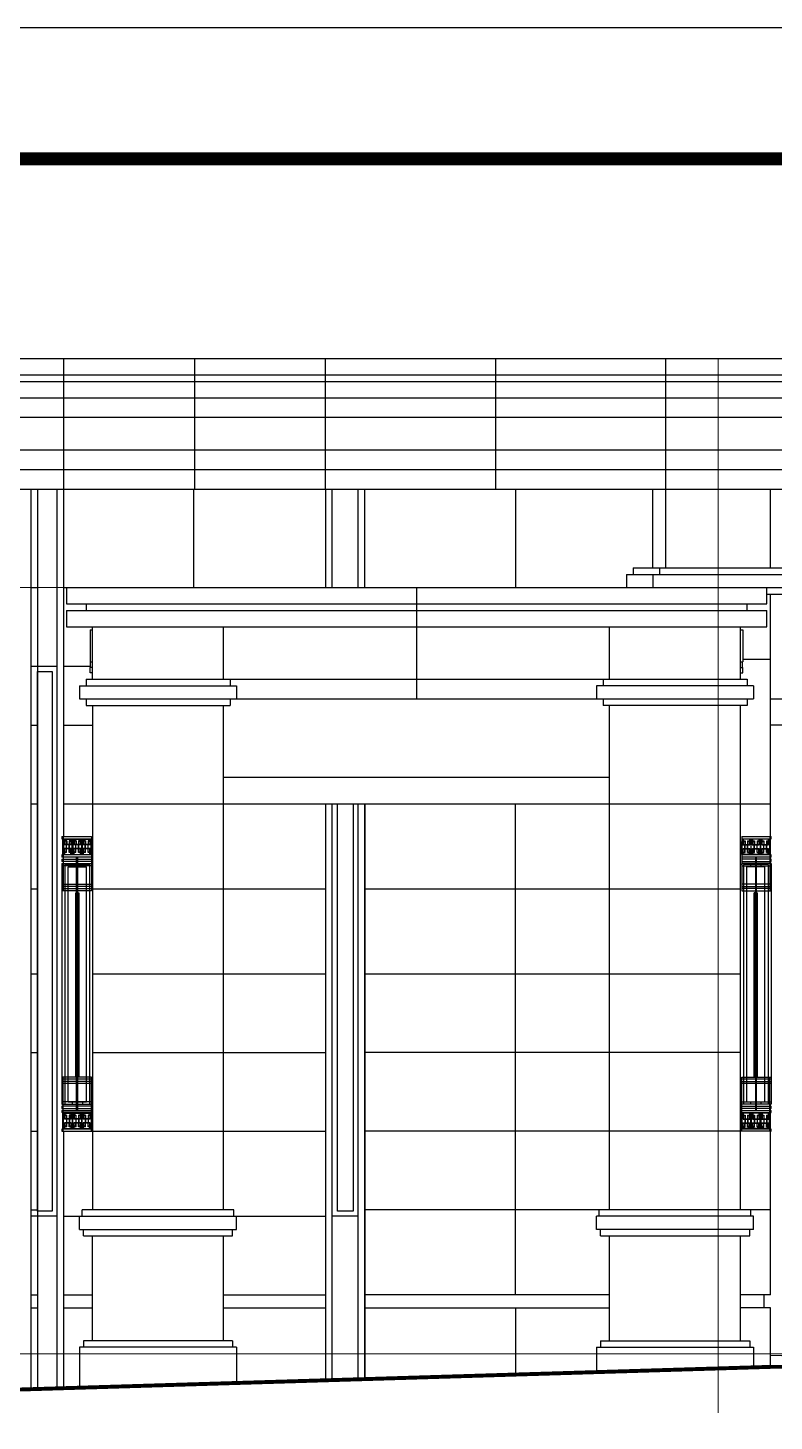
# Model space of a CAD drawing. Extents: x 1188826 to 1909461, y 608442 to 1651179.
# Drawn here: x 1695167 to 1700869, y 1041464 to 1052102 of the extents above; entities that cross this region are included whole.
import ezdxf

# ---------------------------------------------------------------- set-up
doc = ezdxf.new("R2010")
doc.units = 0
doc.header["$LTSCALE"] = 1000
doc.header["$MEASUREMENT"] = 0
doc.linetypes.add('ACAD_ISO10W100', pattern=[18.5, 12, -3, 0.5, -3])
doc.linetypes.add('DOTE', pattern=[2.42, 2, -0.2, 0.02, -0.2])
for name, color, linetype in [('1', 7, 'Continuous'), ('分缝', 37, 'Continuous'), ('图框', 140, 'Continuous'), ('立面线', 40, 'Continuous')]:
    doc.layers.add(name, color=color, linetype=linetype)
doc.layers.add('DOTE', color=19, linetype='DOTE', lineweight=9)

msp = doc.modelspace()

# ---------------------------------------------------------------- linework, layer by layer
at = {"layer": '1', "const_width": 30}
msp.add_lwpolyline([(1705542, 1041878), (1700842, 1041878), (1689241, 1041528), (1687342, 1041528)], dxfattribs=at)
at = {"layer": 'DOTE', "linetype": 'ACAD_ISO10W100', "ltscale": 100}
for p, q in [((1687342, 1049578), (1705542, 1049578)), ((1700442, 1049578), (1700442, 1041528)), ((1687342, 1047828), (1705542, 1047828)), ((1687342, 1041978), (1705542, 1041978)), ((1700712, 1041874), (1705542, 1041878))]:
    msp.add_line(p, q, dxfattribs=at)
at = {"layer": '分缝'}
for p, q in [((1695442, 1048578), (1695442, 1049578)), ((1696442, 1048578), (1696442, 1049578)), ((1697442, 1048578), (1697442, 1049578)), ((1698742, 1048578), (1698742, 1049578)), ((1700042, 1047978), (1700042, 1049578)), ((1698892, 1042428), (1698892, 1046178)), ((1695662, 1045528), (1697442, 1045528)), ((1697742, 1045528), (1700612, 1045528)), ((1695662, 1044878), (1697442, 1044878)), ((1697742, 1044878), (1700612, 1044878)), ((1695662, 1044278), (1697442, 1044278)), ((1700612, 1044278), (1697742, 1044278)), ((1695442, 1043678), (1697442, 1043678)), ((1700612, 1043678), (1697742, 1043678)), ((1695442, 1043028), (1697442, 1043028)), ((1700842, 1043078), (1697742, 1043078))]:
    msp.add_line(p, q, dxfattribs=at)
at = {"layer": '图框'}
msp.add_lwpolyline([(1643957, 1010102), (1718257, 1010102), (1718257, 1052102), (1643957, 1052102)], close=True, dxfattribs=at)
at = {"layer": '图框', "const_width": 100}
msp.add_lwpolyline([(1646457, 1011102), (1717257, 1011102), (1717257, 1051102), (1646457, 1051102)], close=True, dxfattribs=at)
at = {"layer": '立面线'}
for p, q in [((1687842, 1049578), (1705042, 1049578)), ((1687842, 1049453), (1705042, 1049453)), ((1687842, 1049403), (1705042, 1049403)), ((1687842, 1049278), (1705042, 1049278)), ((1704642, 1049128), (1688242, 1049128)), ((1703642, 1048878), (1689242, 1048878)), ((1703642, 1048728), (1689242, 1048728)), ((1703642, 1048578), (1689242, 1048578)), ((1695192, 1041707), (1695192, 1048578)), ((1695242, 1048578), (1695242, 1041709)), ((1695392, 1041713), (1695392, 1048578)), ((1695442, 1045928), (1695442, 1048578)), ((1696433, 1048578), (1696433, 1047828)), ((1697442, 1048578), (1697442, 1047828)), ((1697492, 1047828), (1697492, 1048578)), ((1697692, 1047828), (1697692, 1048578)), ((1697742, 1047828), (1697742, 1048578)), ((1697742, 1047828), (1697742, 1048578)), ((1698892, 1048578), (1698892, 1047828)), ((1699942, 1047978), (1699942, 1048578)), ((1700042, 1047978), (1700042, 1048578)), ((1700842, 1047978), (1700842, 1048578)), ((1699742, 1047928), (1699742, 1047828)), ((1699742, 1047928), (1700942, 1047928)), ((1699792, 1047978), (1699792, 1047928)), ((1699792, 1047978), (1703592, 1047978)), ((1699942, 1047928), (1699942, 1047828)), ((1699992, 1047978), (1699992, 1047928)), ((1695192, 1047828), (1695242, 1047828)), ((1695442, 1047828), (1700942, 1047828)), ((1695462, 1047828), (1695462, 1047703)), ((1698137, 1047828), (1698137, 1046978)), ((1700812, 1047703), (1700812, 1047828)), ((1700812, 1047778), (1703592, 1047778)), ((1700842, 1045928), (1700842, 1047778)), ((1695462, 1047703), (1700812, 1047703)), ((1695612, 1047703), (1695612, 1047653)), ((1700662, 1047653), (1700662, 1047703)), ((1695462, 1047653), (1695462, 1047528)), ((1695462, 1047653), (1700812, 1047653)), ((1700812, 1047528), (1700812, 1047653)), ((1695462, 1047528), (1700812, 1047528)), ((1695644, 1047506), (1695644, 1047260)), ((1695644, 1047506), (1695662, 1047506)), ((1695662, 1047128), (1695662, 1047528)), ((1696662, 1047128), (1696662, 1047528)), ((1699612, 1047128), (1699612, 1047528)), ((1700612, 1047128), (1700612, 1047528)), ((1700612, 1047506), (1700630, 1047506)), ((1700630, 1047506), (1700630, 1047260)), ((1695644, 1047260), (1695662, 1047260)), ((1695645, 1047219), (1695645, 1047260)), ((1700612, 1047260), (1700630, 1047260)), ((1700628, 1047219), (1700628, 1047260)), ((1700842, 1047278), (1700630, 1047278)), ((1695192, 1047228), (1695392, 1047228)), ((1695242, 1043068), (1695242, 1047188)), ((1695242, 1047188), (1695352, 1047188)), ((1695352, 1047188), (1695352, 1043068)), ((1695442, 1047228), (1695645, 1047228)), ((1695644, 1047178), (1695644, 1047219)), ((1695662, 1047219), (1695644, 1047219)), ((1695662, 1047178), (1695644, 1047178)), ((1700612, 1047219), (1700630, 1047219)), ((1700612, 1047178), (1700630, 1047178)), ((1700630, 1047178), (1700630, 1047219)), ((1695562, 1047078), (1695562, 1046978)), ((1695562, 1047078), (1696762, 1047078)), ((1695612, 1047128), (1695612, 1047078)), ((1695612, 1047128), (1700662, 1047128)), ((1696712, 1047128), (1696712, 1047078)), ((1696762, 1047078), (1696762, 1046978)), ((1699512, 1047078), (1699512, 1046978)), ((1700712, 1047078), (1699512, 1047078)), ((1699562, 1047128), (1699562, 1047078)), ((1700662, 1047128), (1700662, 1047078)), ((1700712, 1047078), (1700712, 1046978)), ((1695562, 1046978), (1700712, 1046978)), ((1695612, 1046978), (1695612, 1046928)), ((1695612, 1046928), (1696712, 1046928)), ((1695662, 1046928), (1695662, 1043078)), ((1696662, 1043078), (1696662, 1046928)), ((1696712, 1046978), (1696712, 1046928)), ((1699562, 1046978), (1699562, 1046928)), ((1700662, 1046928), (1699562, 1046928)), ((1699612, 1043078), (1699612, 1046928)), ((1700612, 1043078), (1700612, 1046928)), ((1700662, 1046978), (1700662, 1046928)), ((1700842, 1046978), (1702542, 1046978)), ((1695192, 1046778), (1695242, 1046778)), ((1695442, 1046778), (1695662, 1046778)), ((1702542, 1046778), (1700842, 1046778)), ((1699612, 1046378), (1696662, 1046378)), ((1695192, 1046178), (1695242, 1046178)), ((1695442, 1046178), (1700842, 1046178)), ((1697442, 1046178), (1697442, 1041775)), ((1697492, 1041777), (1697492, 1046178)), ((1697532, 1043068), (1697532, 1046178)), ((1697652, 1046178), (1697652, 1043068)), ((1697692, 1041783), (1697692, 1046178)), ((1697742, 1041784), (1697742, 1046178)), ((1697742, 1046178), (1697742, 1041784)), ((1695428, 1045928), (1695428, 1045911)), ((1695428, 1045928), (1695653, 1045928)), ((1695428, 1045911), (1695653, 1045911)), ((1695435, 1045787), (1695435, 1045911)), ((1695437, 1045928), (1695437, 1045514)), ((1695437, 1045911), (1695437, 1045787)), ((1695439, 1045894), (1695439, 1045908)), ((1695439, 1045908), (1695447, 1045908)), ((1695447, 1045894), (1695439, 1045894)), ((1695447, 1045891), (1695439, 1045891)), ((1695439, 1045891), (1695439, 1045809)), ((1695447, 1045908), (1695447, 1045894)), ((1695447, 1045891), (1695447, 1045863)), ((1695462, 1045863), (1695447, 1045863)), ((1695449, 1045908), (1695498, 1045908)), ((1695449, 1045908), (1695449, 1045894)), ((1695464, 1045894), (1695449, 1045894)), ((1695462, 1045891), (1695449, 1045891)), ((1695449, 1045891), (1695449, 1045867)), ((1695462, 1045867), (1695449, 1045867)), ((1695462, 1045891), (1695462, 1045867)), ((1695462, 1045836), (1695462, 1045863)), ((1695463, 1045836), (1695463, 1045863)), ((1695483, 1045863), (1695463, 1045863)), ((1695464, 1045894), (1695464, 1045867)), ((1695483, 1045867), (1695464, 1045867)), ((1695483, 1045895), (1695483, 1045867)), ((1695498, 1045895), (1695483, 1045895)), ((1695483, 1045836), (1695483, 1045863)), ((1695485, 1045890), (1695485, 1045867)), ((1695498, 1045890), (1695485, 1045890)), ((1695498, 1045867), (1695485, 1045867)), ((1695485, 1045836), (1695485, 1045863)), ((1695499, 1045863), (1695485, 1045863)), ((1695498, 1045908), (1695498, 1045895)), ((1695498, 1045890), (1695498, 1045867)), ((1695499, 1045908), (1695499, 1045895)), ((1695499, 1045908), (1695507, 1045908)), ((1695507, 1045895), (1695499, 1045895)), ((1695499, 1045890), (1695499, 1045863)), ((1695507, 1045890), (1695499, 1045890)), ((1695507, 1045908), (1695507, 1045895)), ((1695507, 1045809), (1695507, 1045890)), ((1695509, 1045911), (1695509, 1045787)), ((1695509, 1045787), (1695509, 1045911)), ((1695511, 1045894), (1695511, 1045908)), ((1695511, 1045908), (1695519, 1045908)), ((1695519, 1045894), (1695511, 1045894)), ((1695519, 1045891), (1695511, 1045891)), ((1695511, 1045891), (1695511, 1045809)), ((1695519, 1045908), (1695519, 1045894)), ((1695519, 1045891), (1695519, 1045863)), ((1695534, 1045863), (1695519, 1045863)), ((1695521, 1045908), (1695570, 1045908)), ((1695521, 1045908), (1695521, 1045894)), ((1695536, 1045894), (1695521, 1045894)), ((1695534, 1045891), (1695521, 1045891)), ((1695521, 1045891), (1695521, 1045867)), ((1695534, 1045867), (1695521, 1045867)), ((1695534, 1045891), (1695534, 1045867)), ((1695534, 1045836), (1695534, 1045863)), ((1695535, 1045836), (1695535, 1045863)), ((1695555, 1045863), (1695535, 1045863)), ((1695536, 1045894), (1695536, 1045867)), ((1695555, 1045867), (1695536, 1045867)), ((1695555, 1045895), (1695555, 1045867)), ((1695570, 1045895), (1695555, 1045895)), ((1695555, 1045836), (1695555, 1045863)), ((1695557, 1045890), (1695557, 1045867)), ((1695570, 1045890), (1695557, 1045890)), ((1695570, 1045867), (1695557, 1045867)), ((1695557, 1045836), (1695557, 1045863)), ((1695571, 1045863), (1695557, 1045863)), ((1695570, 1045908), (1695570, 1045895)), ((1695570, 1045890), (1695570, 1045867)), ((1695571, 1045908), (1695571, 1045895)), ((1695571, 1045908), (1695579, 1045908)), ((1695579, 1045895), (1695571, 1045895)), ((1695571, 1045890), (1695571, 1045863)), ((1695579, 1045890), (1695571, 1045890)), ((1695579, 1045908), (1695579, 1045895)), ((1695579, 1045809), (1695579, 1045890)), ((1695581, 1045787), (1695581, 1045911)), ((1695581, 1045911), (1695581, 1045787)), ((1695583, 1045894), (1695583, 1045908)), ((1695583, 1045908), (1695591, 1045908)), ((1695591, 1045894), (1695583, 1045894)), ((1695591, 1045891), (1695583, 1045891)), ((1695583, 1045891), (1695583, 1045809)), ((1695591, 1045908), (1695591, 1045894)), ((1695591, 1045891), (1695591, 1045863)), ((1695606, 1045863), (1695591, 1045863)), ((1695593, 1045908), (1695642, 1045908)), ((1695593, 1045908), (1695593, 1045894)), ((1695608, 1045894), (1695593, 1045894)), ((1695606, 1045891), (1695593, 1045891)), ((1695593, 1045891), (1695593, 1045867)), ((1695606, 1045867), (1695593, 1045867)), ((1695606, 1045891), (1695606, 1045867)), ((1695606, 1045836), (1695606, 1045863)), ((1695607, 1045836), (1695607, 1045863)), ((1695627, 1045863), (1695607, 1045863)), ((1695608, 1045894), (1695608, 1045867)), ((1695627, 1045867), (1695608, 1045867)), ((1695627, 1045895), (1695627, 1045867)), ((1695642, 1045895), (1695627, 1045895)), ((1695627, 1045836), (1695627, 1045863)), ((1695629, 1045890), (1695629, 1045867)), ((1695642, 1045890), (1695629, 1045890)), ((1695642, 1045867), (1695629, 1045867)), ((1695629, 1045836), (1695629, 1045863)), ((1695643, 1045863), (1695629, 1045863)), ((1695642, 1045908), (1695642, 1045895)), ((1695642, 1045890), (1695642, 1045867)), ((1695643, 1045908), (1695643, 1045895)), ((1695643, 1045908), (1695651, 1045908)), ((1695651, 1045895), (1695643, 1045895)), ((1695643, 1045890), (1695643, 1045863)), ((1695651, 1045890), (1695643, 1045890)), ((1695651, 1045908), (1695651, 1045895)), ((1695651, 1045809), (1695651, 1045890)), ((1695653, 1045928), (1695653, 1045514)), ((1700621, 1045928), (1700621, 1045514)), ((1700621, 1045928), (1700845, 1045928)), ((1700621, 1045911), (1700845, 1045911)), ((1700630, 1045908), (1700622, 1045908)), ((1700622, 1045908), (1700622, 1045895)), ((1700622, 1045895), (1700630, 1045895)), ((1700622, 1045809), (1700622, 1045890)), ((1700622, 1045890), (1700630, 1045890)), ((1700630, 1045908), (1700630, 1045895)), ((1700630, 1045890), (1700630, 1045863)), ((1700630, 1045863), (1700645, 1045863)), ((1700680, 1045908), (1700632, 1045908)), ((1700632, 1045908), (1700632, 1045895)), ((1700632, 1045895), (1700647, 1045895)), ((1700632, 1045890), (1700632, 1045867)), ((1700632, 1045890), (1700645, 1045890)), ((1700632, 1045867), (1700645, 1045867)), ((1700645, 1045890), (1700645, 1045867)), ((1700645, 1045836), (1700645, 1045863)), ((1700647, 1045895), (1700647, 1045867)), ((1700647, 1045867), (1700666, 1045867)), ((1700647, 1045836), (1700647, 1045863)), ((1700647, 1045863), (1700666, 1045863)), ((1700666, 1045894), (1700680, 1045894)), ((1700666, 1045894), (1700666, 1045867)), ((1700666, 1045836), (1700666, 1045863)), ((1700668, 1045891), (1700680, 1045891)), ((1700668, 1045891), (1700668, 1045867)), ((1700668, 1045867), (1700680, 1045867)), ((1700668, 1045863), (1700683, 1045863)), ((1700668, 1045836), (1700668, 1045863)), ((1700680, 1045908), (1700680, 1045894)), ((1700680, 1045891), (1700680, 1045867)), ((1700690, 1045908), (1700683, 1045908)), ((1700683, 1045908), (1700683, 1045894)), ((1700683, 1045894), (1700690, 1045894)), ((1700683, 1045891), (1700690, 1045891)), ((1700683, 1045891), (1700683, 1045863)), ((1700690, 1045894), (1700690, 1045908)), ((1700690, 1045891), (1700690, 1045809)), ((1700692, 1045911), (1700692, 1045787)), ((1700693, 1045787), (1700693, 1045911)), ((1700702, 1045908), (1700694, 1045908)), ((1700694, 1045908), (1700694, 1045895)), ((1700694, 1045895), (1700702, 1045895)), ((1700694, 1045809), (1700694, 1045890)), ((1700694, 1045890), (1700702, 1045890)), ((1700702, 1045908), (1700702, 1045895)), ((1700702, 1045890), (1700702, 1045863)), ((1700702, 1045863), (1700717, 1045863)), ((1700752, 1045908), (1700704, 1045908)), ((1700704, 1045908), (1700704, 1045895)), ((1700704, 1045895), (1700719, 1045895)), ((1700704, 1045890), (1700704, 1045867)), ((1700704, 1045890), (1700717, 1045890)), ((1700704, 1045867), (1700717, 1045867)), ((1700717, 1045890), (1700717, 1045867)), ((1700717, 1045836), (1700717, 1045863)), ((1700719, 1045895), (1700719, 1045867)), ((1700719, 1045867), (1700738, 1045867)), ((1700719, 1045836), (1700719, 1045863)), ((1700719, 1045863), (1700738, 1045863)), ((1700738, 1045894), (1700752, 1045894)), ((1700738, 1045894), (1700738, 1045867)), ((1700738, 1045836), (1700738, 1045863)), ((1700740, 1045891), (1700752, 1045891)), ((1700740, 1045891), (1700740, 1045867)), ((1700740, 1045867), (1700752, 1045867)), ((1700740, 1045863), (1700755, 1045863)), ((1700740, 1045836), (1700740, 1045863)), ((1700752, 1045908), (1700752, 1045894)), ((1700752, 1045891), (1700752, 1045867)), ((1700762, 1045908), (1700755, 1045908)), ((1700755, 1045908), (1700755, 1045894)), ((1700755, 1045894), (1700762, 1045894)), ((1700755, 1045891), (1700762, 1045891)), ((1700755, 1045891), (1700755, 1045863)), ((1700762, 1045894), (1700762, 1045908)), ((1700762, 1045891), (1700762, 1045809)), ((1700764, 1045911), (1700764, 1045787)), ((1700765, 1045787), (1700765, 1045911)), ((1700774, 1045908), (1700766, 1045908)), ((1700766, 1045908), (1700766, 1045895)), ((1700766, 1045895), (1700774, 1045895)), ((1700766, 1045809), (1700766, 1045890)), ((1700766, 1045890), (1700774, 1045890)), ((1700774, 1045908), (1700774, 1045895)), ((1700774, 1045890), (1700774, 1045863)), ((1700774, 1045863), (1700789, 1045863)), ((1700824, 1045908), (1700776, 1045908)), ((1700776, 1045908), (1700776, 1045895)), ((1700776, 1045895), (1700791, 1045895)), ((1700776, 1045890), (1700776, 1045867)), ((1700776, 1045890), (1700789, 1045890)), ((1700776, 1045867), (1700789, 1045867)), ((1700789, 1045890), (1700789, 1045867)), ((1700789, 1045836), (1700789, 1045863)), ((1700791, 1045895), (1700791, 1045867)), ((1700791, 1045867), (1700810, 1045867)), ((1700791, 1045836), (1700791, 1045863)), ((1700791, 1045863), (1700810, 1045863)), ((1700810, 1045894), (1700824, 1045894)), ((1700810, 1045894), (1700810, 1045867)), ((1700810, 1045836), (1700810, 1045863)), ((1700812, 1045891), (1700824, 1045891)), ((1700812, 1045891), (1700812, 1045867)), ((1700812, 1045867), (1700824, 1045867)), ((1700812, 1045863), (1700827, 1045863)), ((1700812, 1045836), (1700812, 1045863)), ((1700824, 1045908), (1700824, 1045894)), ((1700824, 1045891), (1700824, 1045867)), ((1700834, 1045908), (1700827, 1045908)), ((1700827, 1045908), (1700827, 1045894)), ((1700827, 1045894), (1700834, 1045894)), ((1700827, 1045891), (1700834, 1045891)), ((1700827, 1045891), (1700827, 1045863)), ((1700834, 1045894), (1700834, 1045908)), ((1700834, 1045891), (1700834, 1045809)), ((1700836, 1045911), (1700836, 1045787)), ((1700837, 1045928), (1700837, 1045514)), ((1700838, 1045911), (1700838, 1045787)), ((1700842, 1045787), (1700842, 1045911)), ((1700845, 1045911), (1700845, 1045928)), ((1695428, 1045787), (1695428, 1045770)), ((1695653, 1045787), (1695428, 1045787)), ((1695653, 1045770), (1695428, 1045770)), ((1695428, 1045754), (1695428, 1045737)), ((1695428, 1045754), (1695653, 1045754)), ((1695447, 1045809), (1695439, 1045809)), ((1695447, 1045806), (1695439, 1045806)), ((1695439, 1045806), (1695439, 1045790)), ((1695439, 1045790), (1695447, 1045790)), ((1695447, 1045809), (1695447, 1045836)), ((1695462, 1045836), (1695447, 1045836)), ((1695447, 1045790), (1695447, 1045806)), ((1695462, 1045833), (1695449, 1045833)), ((1695449, 1045809), (1695449, 1045833)), ((1695462, 1045809), (1695449, 1045809)), ((1695463, 1045806), (1695449, 1045806)), ((1695449, 1045790), (1695449, 1045806)), ((1695449, 1045790), (1695497, 1045790)), ((1695462, 1045809), (1695462, 1045833)), ((1695483, 1045836), (1695463, 1045836)), ((1695483, 1045833), (1695463, 1045833)), ((1695463, 1045806), (1695463, 1045833)), ((1695483, 1045805), (1695483, 1045833)), ((1695497, 1045805), (1695483, 1045805)), ((1695499, 1045836), (1695485, 1045836)), ((1695497, 1045833), (1695485, 1045833)), ((1695485, 1045809), (1695485, 1045833)), ((1695497, 1045809), (1695485, 1045809)), ((1695497, 1045809), (1695497, 1045833)), ((1695497, 1045790), (1695497, 1045805)), ((1695499, 1045809), (1695499, 1045836)), ((1695507, 1045809), (1695499, 1045809)), ((1695499, 1045790), (1695499, 1045805)), ((1695507, 1045805), (1695499, 1045805)), ((1695499, 1045790), (1695507, 1045790)), ((1695507, 1045790), (1695507, 1045805)), ((1695519, 1045809), (1695511, 1045809)), ((1695519, 1045806), (1695511, 1045806)), ((1695511, 1045806), (1695511, 1045790)), ((1695511, 1045790), (1695519, 1045790)), ((1695519, 1045809), (1695519, 1045836)), ((1695534, 1045836), (1695519, 1045836)), ((1695519, 1045790), (1695519, 1045806)), ((1695534, 1045833), (1695521, 1045833)), ((1695521, 1045809), (1695521, 1045833)), ((1695534, 1045809), (1695521, 1045809)), ((1695535, 1045806), (1695521, 1045806)), ((1695521, 1045790), (1695521, 1045806)), ((1695521, 1045790), (1695569, 1045790)), ((1695534, 1045809), (1695534, 1045833)), ((1695555, 1045836), (1695535, 1045836)), ((1695555, 1045833), (1695535, 1045833)), ((1695535, 1045806), (1695535, 1045833)), ((1695538, 1043835), (1695538, 1045770)), ((1695547, 1045770), (1695547, 1043835)), ((1695555, 1045805), (1695555, 1045833)), ((1695569, 1045805), (1695555, 1045805)), ((1695571, 1045836), (1695557, 1045836)), ((1695569, 1045833), (1695557, 1045833)), ((1695557, 1045809), (1695557, 1045833)), ((1695569, 1045809), (1695557, 1045809)), ((1695569, 1045809), (1695569, 1045833)), ((1695569, 1045790), (1695569, 1045805)), ((1695571, 1045809), (1695571, 1045836)), ((1695579, 1045809), (1695571, 1045809)), ((1695571, 1045790), (1695571, 1045805)), ((1695579, 1045805), (1695571, 1045805)), ((1695571, 1045790), (1695579, 1045790)), ((1695579, 1045790), (1695579, 1045805)), ((1695591, 1045809), (1695583, 1045809)), ((1695591, 1045806), (1695583, 1045806)), ((1695583, 1045806), (1695583, 1045790)), ((1695583, 1045790), (1695591, 1045790)), ((1695591, 1045809), (1695591, 1045836)), ((1695606, 1045836), (1695591, 1045836)), ((1695591, 1045790), (1695591, 1045806)), ((1695606, 1045833), (1695593, 1045833)), ((1695593, 1045809), (1695593, 1045833)), ((1695606, 1045809), (1695593, 1045809)), ((1695607, 1045806), (1695593, 1045806)), ((1695593, 1045790), (1695593, 1045806)), ((1695593, 1045790), (1695641, 1045790)), ((1695606, 1045809), (1695606, 1045833)), ((1695627, 1045836), (1695607, 1045836)), ((1695627, 1045833), (1695607, 1045833)), ((1695607, 1045806), (1695607, 1045833)), ((1695627, 1045805), (1695627, 1045833)), ((1695641, 1045805), (1695627, 1045805)), ((1695643, 1045836), (1695629, 1045836)), ((1695641, 1045833), (1695629, 1045833)), ((1695629, 1045809), (1695629, 1045833)), ((1695641, 1045809), (1695629, 1045809)), ((1695641, 1045809), (1695641, 1045833)), ((1695641, 1045790), (1695641, 1045805)), ((1695643, 1045809), (1695643, 1045836)), ((1695651, 1045809), (1695643, 1045809)), ((1695643, 1045790), (1695643, 1045805)), ((1695651, 1045805), (1695643, 1045805)), ((1695643, 1045790), (1695651, 1045790)), ((1695651, 1045790), (1695651, 1045805)), ((1700845, 1045787), (1700621, 1045787)), ((1700845, 1045770), (1700621, 1045770)), ((1700845, 1045754), (1700621, 1045754)), ((1700622, 1045809), (1700631, 1045809)), ((1700623, 1045805), (1700631, 1045805)), ((1700623, 1045790), (1700623, 1045805)), ((1700631, 1045790), (1700623, 1045790)), ((1700631, 1045809), (1700631, 1045836)), ((1700631, 1045836), (1700645, 1045836)), ((1700631, 1045790), (1700631, 1045805)), ((1700633, 1045809), (1700633, 1045833)), ((1700633, 1045833), (1700645, 1045833)), ((1700633, 1045809), (1700645, 1045809)), ((1700633, 1045790), (1700633, 1045805)), ((1700633, 1045805), (1700647, 1045805)), ((1700680, 1045790), (1700633, 1045790)), ((1700645, 1045809), (1700645, 1045833)), ((1700647, 1045836), (1700666, 1045836)), ((1700647, 1045833), (1700666, 1045833)), ((1700647, 1045805), (1700647, 1045833)), ((1700666, 1045806), (1700666, 1045833)), ((1700666, 1045806), (1700680, 1045806)), ((1700668, 1045836), (1700682, 1045836)), ((1700668, 1045833), (1700680, 1045833)), ((1700668, 1045809), (1700668, 1045833)), ((1700668, 1045809), (1700680, 1045809)), ((1700680, 1045809), (1700680, 1045833)), ((1700680, 1045790), (1700680, 1045806)), ((1700682, 1045809), (1700682, 1045836)), ((1700682, 1045809), (1700690, 1045809)), ((1700682, 1045790), (1700682, 1045806)), ((1700682, 1045806), (1700690, 1045806)), ((1700690, 1045790), (1700682, 1045790)), ((1700690, 1045806), (1700690, 1045790)), ((1700694, 1045809), (1700703, 1045809)), ((1700695, 1045805), (1700703, 1045805)), ((1700695, 1045790), (1700695, 1045805)), ((1700703, 1045790), (1700695, 1045790)), ((1700703, 1045809), (1700703, 1045836)), ((1700703, 1045836), (1700717, 1045836)), ((1700703, 1045790), (1700703, 1045805)), ((1700705, 1045809), (1700705, 1045833)), ((1700705, 1045833), (1700717, 1045833)), ((1700705, 1045809), (1700717, 1045809)), ((1700705, 1045790), (1700705, 1045805)), ((1700705, 1045805), (1700719, 1045805)), ((1700752, 1045790), (1700705, 1045790)), ((1700717, 1045809), (1700717, 1045833)), ((1700719, 1045836), (1700738, 1045836)), ((1700719, 1045833), (1700738, 1045833)), ((1700719, 1045805), (1700719, 1045833)), ((1700727, 1045770), (1700727, 1043835)), ((1700735, 1043835), (1700735, 1045770)), ((1700738, 1045806), (1700738, 1045833)), ((1700738, 1045806), (1700752, 1045806)), ((1700740, 1045836), (1700754, 1045836)), ((1700740, 1045833), (1700752, 1045833)), ((1700740, 1045809), (1700740, 1045833)), ((1700740, 1045809), (1700752, 1045809)), ((1700752, 1045809), (1700752, 1045833)), ((1700752, 1045790), (1700752, 1045806)), ((1700754, 1045809), (1700754, 1045836)), ((1700754, 1045809), (1700762, 1045809)), ((1700754, 1045790), (1700754, 1045806)), ((1700754, 1045806), (1700762, 1045806)), ((1700762, 1045790), (1700754, 1045790)), ((1700762, 1045806), (1700762, 1045790)), ((1700766, 1045809), (1700775, 1045809)), ((1700767, 1045805), (1700775, 1045805)), ((1700767, 1045790), (1700767, 1045805)), ((1700775, 1045790), (1700767, 1045790)), ((1700775, 1045809), (1700775, 1045836)), ((1700775, 1045836), (1700789, 1045836)), ((1700775, 1045790), (1700775, 1045805)), ((1700777, 1045809), (1700777, 1045833)), ((1700777, 1045833), (1700789, 1045833)), ((1700777, 1045809), (1700789, 1045809)), ((1700777, 1045790), (1700777, 1045805)), ((1700777, 1045805), (1700791, 1045805)), ((1700824, 1045790), (1700777, 1045790)), ((1700789, 1045809), (1700789, 1045833)), ((1700791, 1045836), (1700810, 1045836)), ((1700791, 1045833), (1700810, 1045833)), ((1700791, 1045805), (1700791, 1045833)), ((1700810, 1045806), (1700810, 1045833)), ((1700810, 1045806), (1700824, 1045806)), ((1700812, 1045836), (1700826, 1045836)), ((1700812, 1045833), (1700824, 1045833)), ((1700812, 1045809), (1700812, 1045833)), ((1700812, 1045809), (1700824, 1045809)), ((1700824, 1045809), (1700824, 1045833)), ((1700824, 1045790), (1700824, 1045806)), ((1700826, 1045809), (1700826, 1045836)), ((1700826, 1045809), (1700834, 1045809)), ((1700826, 1045790), (1700826, 1045806)), ((1700826, 1045806), (1700834, 1045806)), ((1700834, 1045790), (1700826, 1045790)), ((1700834, 1045806), (1700834, 1045790)), ((1700842, 1045754), (1700842, 1045770)), ((1700845, 1045770), (1700845, 1045787)), ((1700845, 1045737), (1700845, 1045754)), ((1695653, 1045737), (1695428, 1045737)), ((1695428, 1045721), (1695653, 1045721)), ((1695428, 1045721), (1695428, 1043885)), ((1695653, 1045704), (1695428, 1045704)), ((1695639, 1045714), (1695451, 1045714)), ((1695451, 1045714), (1695451, 1043885)), ((1695475, 1045697), (1695615, 1045697)), ((1695475, 1043902), (1695475, 1045697)), ((1695505, 1045714), (1695505, 1045697)), ((1695585, 1045714), (1695585, 1045697)), ((1695615, 1043902), (1695615, 1045697)), ((1695639, 1045714), (1695639, 1043885)), ((1695662, 1045714), (1695653, 1045714)), ((1700621, 1045714), (1700612, 1045714)), ((1700621, 1045737), (1700845, 1045737)), ((1700845, 1045721), (1700621, 1045721)), ((1700621, 1045704), (1700845, 1045704)), ((1700822, 1045714), (1700635, 1045714)), ((1700635, 1045714), (1700635, 1043885)), ((1700659, 1043902), (1700659, 1045697)), ((1700798, 1045697), (1700659, 1045697)), ((1700689, 1045714), (1700689, 1045697)), ((1700768, 1045714), (1700768, 1045697)), ((1700798, 1043902), (1700798, 1045697)), ((1700822, 1045714), (1700822, 1043885)), ((1700842, 1045721), (1700842, 1045737)), ((1700845, 1045721), (1700845, 1043885)), ((1695428, 1045564), (1695653, 1045564)), ((1695653, 1045547), (1695428, 1045547)), ((1700845, 1045564), (1700621, 1045564)), ((1700621, 1045547), (1700845, 1045547)), ((1695192, 1045528), (1695242, 1045528)), ((1695428, 1045531), (1695653, 1045531)), ((1695653, 1045514), (1695428, 1045514)), ((1695533, 1045498), (1695538, 1045498)), ((1695533, 1044091), (1695533, 1045498)), ((1695551, 1045498), (1695557, 1045498)), ((1695551, 1044091), (1695551, 1045498)), ((1695557, 1045498), (1695557, 1044091)), ((1700845, 1045531), (1700621, 1045531)), ((1700621, 1045514), (1700845, 1045514)), ((1700723, 1045498), (1700717, 1045498)), ((1700717, 1044091), (1700717, 1045498)), ((1700723, 1045498), (1700723, 1044091)), ((1700740, 1045498), (1700735, 1045498)), ((1700740, 1045498), (1700740, 1044091)), ((1695192, 1044878), (1695242, 1044878)), ((1695547, 1044804), (1695538, 1044804)), ((1695547, 1044802), (1695538, 1044802)), ((1700727, 1044804), (1700735, 1044804)), ((1700727, 1044802), (1700735, 1044802)), ((1695192, 1044278), (1695242, 1044278)), ((1695653, 1044091), (1695428, 1044091)), ((1695653, 1044075), (1695428, 1044075)), ((1695653, 1044058), (1695428, 1044058)), ((1695437, 1043678), (1695437, 1044091)), ((1695533, 1044110), (1695538, 1044110)), ((1695551, 1044110), (1695557, 1044110)), ((1695653, 1043678), (1695653, 1044091)), ((1700621, 1043678), (1700621, 1044091)), ((1700621, 1044091), (1700845, 1044091)), ((1700845, 1044075), (1700621, 1044075)), ((1700621, 1044058), (1700845, 1044058)), ((1700723, 1044110), (1700717, 1044110)), ((1700740, 1044110), (1700735, 1044110)), ((1700837, 1043678), (1700837, 1044091)), ((1695653, 1044042), (1695428, 1044042)), ((1700845, 1044042), (1700621, 1044042)), ((1695653, 1043901), (1695428, 1043901)), ((1695428, 1043885), (1695662, 1043885)), ((1695428, 1043868), (1695428, 1043852)), ((1695653, 1043868), (1695428, 1043868)), ((1695428, 1043852), (1695653, 1043852)), ((1695475, 1043902), (1695615, 1043902)), ((1695505, 1043902), (1695505, 1043885)), ((1695585, 1043902), (1695585, 1043885)), ((1700845, 1043885), (1700612, 1043885)), ((1700621, 1043901), (1700845, 1043901)), ((1700621, 1043868), (1700845, 1043868)), ((1700845, 1043852), (1700621, 1043852)), ((1700659, 1043902), (1700798, 1043902)), ((1700689, 1043902), (1700689, 1043885)), ((1700768, 1043902), (1700768, 1043885)), ((1700842, 1043868), (1700842, 1043885)), ((1700842, 1043835), (1700842, 1043852)), ((1700845, 1043852), (1700845, 1043868)), ((1695428, 1043835), (1695428, 1043819)), ((1695428, 1043835), (1695653, 1043835)), ((1695653, 1043819), (1695428, 1043819)), ((1695435, 1043694), (1695435, 1043819)), ((1695437, 1043694), (1695437, 1043819)), ((1695439, 1043815), (1695447, 1043815)), ((1695439, 1043800), (1695439, 1043815)), ((1695447, 1043800), (1695439, 1043800)), ((1695447, 1043797), (1695439, 1043797)), ((1695439, 1043715), (1695439, 1043797)), ((1695447, 1043815), (1695447, 1043800)), ((1695447, 1043797), (1695447, 1043769)), ((1695462, 1043769), (1695447, 1043769)), ((1695447, 1043715), (1695447, 1043742)), ((1695462, 1043742), (1695447, 1043742)), ((1695449, 1043815), (1695497, 1043815)), ((1695449, 1043815), (1695449, 1043800)), ((1695463, 1043800), (1695449, 1043800)), ((1695462, 1043797), (1695449, 1043797)), ((1695449, 1043797), (1695449, 1043773)), ((1695462, 1043773), (1695449, 1043773)), ((1695462, 1043739), (1695449, 1043739)), ((1695449, 1043715), (1695449, 1043739)), ((1695462, 1043797), (1695462, 1043773)), ((1695462, 1043769), (1695462, 1043742)), ((1695462, 1043715), (1695462, 1043739)), ((1695463, 1043800), (1695463, 1043773)), ((1695483, 1043773), (1695463, 1043773)), ((1695463, 1043769), (1695463, 1043742)), ((1695483, 1043769), (1695463, 1043769)), ((1695483, 1043742), (1695463, 1043742)), ((1695464, 1043711), (1695464, 1043739)), ((1695483, 1043739), (1695464, 1043739)), ((1695497, 1043800), (1695483, 1043800)), ((1695483, 1043800), (1695483, 1043773)), ((1695483, 1043769), (1695483, 1043742)), ((1695483, 1043711), (1695483, 1043739)), ((1695497, 1043797), (1695485, 1043797)), ((1695485, 1043797), (1695485, 1043773)), ((1695497, 1043773), (1695485, 1043773)), ((1695485, 1043769), (1695485, 1043742)), ((1695499, 1043769), (1695485, 1043769)), ((1695499, 1043742), (1695485, 1043742)), ((1695498, 1043739), (1695485, 1043739)), ((1695485, 1043715), (1695485, 1043739)), ((1695497, 1043815), (1695497, 1043800)), ((1695497, 1043797), (1695497, 1043773)), ((1695498, 1043715), (1695498, 1043739)), ((1695499, 1043815), (1695499, 1043800)), ((1695499, 1043815), (1695507, 1043815)), ((1695507, 1043800), (1695499, 1043800)), ((1695507, 1043797), (1695499, 1043797)), ((1695499, 1043797), (1695499, 1043769)), ((1695499, 1043715), (1695499, 1043742)), ((1695507, 1043815), (1695507, 1043800)), ((1695507, 1043797), (1695507, 1043715)), ((1695509, 1043694), (1695509, 1043819)), ((1695509, 1043819), (1695509, 1043694)), ((1695511, 1043815), (1695519, 1043815)), ((1695511, 1043800), (1695511, 1043815)), ((1695519, 1043800), (1695511, 1043800)), ((1695519, 1043797), (1695511, 1043797)), ((1695511, 1043715), (1695511, 1043797)), ((1695519, 1043815), (1695519, 1043800)), ((1695519, 1043797), (1695519, 1043769)), ((1695534, 1043769), (1695519, 1043769)), ((1695519, 1043715), (1695519, 1043742)), ((1695534, 1043742), (1695519, 1043742)), ((1695521, 1043815), (1695569, 1043815)), ((1695521, 1043815), (1695521, 1043800)), ((1695535, 1043800), (1695521, 1043800)), ((1695534, 1043797), (1695521, 1043797)), ((1695521, 1043797), (1695521, 1043773)), ((1695534, 1043773), (1695521, 1043773)), ((1695534, 1043739), (1695521, 1043739)), ((1695521, 1043715), (1695521, 1043739)), ((1695534, 1043797), (1695534, 1043773)), ((1695534, 1043769), (1695534, 1043742)), ((1695534, 1043715), (1695534, 1043739)), ((1695535, 1043800), (1695535, 1043773)), ((1695555, 1043773), (1695535, 1043773)), ((1695535, 1043769), (1695535, 1043742)), ((1695555, 1043769), (1695535, 1043769)), ((1695555, 1043742), (1695535, 1043742)), ((1695536, 1043711), (1695536, 1043739)), ((1695555, 1043739), (1695536, 1043739)), ((1695569, 1043800), (1695555, 1043800)), ((1695555, 1043800), (1695555, 1043773)), ((1695555, 1043769), (1695555, 1043742)), ((1695555, 1043711), (1695555, 1043739)), ((1695569, 1043797), (1695557, 1043797)), ((1695557, 1043797), (1695557, 1043773)), ((1695569, 1043773), (1695557, 1043773)), ((1695557, 1043769), (1695557, 1043742)), ((1695571, 1043769), (1695557, 1043769)), ((1695571, 1043742), (1695557, 1043742)), ((1695570, 1043739), (1695557, 1043739)), ((1695557, 1043715), (1695557, 1043739)), ((1695569, 1043815), (1695569, 1043800)), ((1695569, 1043797), (1695569, 1043773)), ((1695570, 1043715), (1695570, 1043739)), ((1695571, 1043815), (1695571, 1043800)), ((1695571, 1043815), (1695579, 1043815)), ((1695579, 1043800), (1695571, 1043800)), ((1695579, 1043797), (1695571, 1043797)), ((1695571, 1043797), (1695571, 1043769)), ((1695571, 1043715), (1695571, 1043742)), ((1695579, 1043815), (1695579, 1043800)), ((1695579, 1043797), (1695579, 1043715)), ((1695581, 1043819), (1695581, 1043694)), ((1695581, 1043694), (1695581, 1043819)), ((1695583, 1043815), (1695591, 1043815)), ((1695583, 1043800), (1695583, 1043815)), ((1695591, 1043800), (1695583, 1043800)), ((1695591, 1043797), (1695583, 1043797)), ((1695583, 1043715), (1695583, 1043797)), ((1695591, 1043815), (1695591, 1043800)), ((1695591, 1043797), (1695591, 1043769)), ((1695606, 1043769), (1695591, 1043769)), ((1695591, 1043715), (1695591, 1043742)), ((1695606, 1043742), (1695591, 1043742)), ((1695593, 1043815), (1695641, 1043815)), ((1695593, 1043815), (1695593, 1043800)), ((1695607, 1043800), (1695593, 1043800)), ((1695606, 1043797), (1695593, 1043797)), ((1695593, 1043797), (1695593, 1043773)), ((1695606, 1043773), (1695593, 1043773)), ((1695606, 1043739), (1695593, 1043739)), ((1695593, 1043715), (1695593, 1043739)), ((1695606, 1043797), (1695606, 1043773)), ((1695606, 1043769), (1695606, 1043742)), ((1695606, 1043715), (1695606, 1043739)), ((1695607, 1043800), (1695607, 1043773)), ((1695627, 1043773), (1695607, 1043773)), ((1695607, 1043769), (1695607, 1043742)), ((1695627, 1043769), (1695607, 1043769)), ((1695627, 1043742), (1695607, 1043742)), ((1695608, 1043711), (1695608, 1043739)), ((1695627, 1043739), (1695608, 1043739)), ((1695641, 1043800), (1695627, 1043800)), ((1695627, 1043800), (1695627, 1043773)), ((1695627, 1043769), (1695627, 1043742)), ((1695627, 1043711), (1695627, 1043739)), ((1695641, 1043797), (1695629, 1043797)), ((1695629, 1043797), (1695629, 1043773)), ((1695641, 1043773), (1695629, 1043773)), ((1695629, 1043769), (1695629, 1043742)), ((1695643, 1043769), (1695629, 1043769)), ((1695643, 1043742), (1695629, 1043742)), ((1695642, 1043739), (1695629, 1043739)), ((1695629, 1043715), (1695629, 1043739)), ((1695641, 1043815), (1695641, 1043800)), ((1695641, 1043797), (1695641, 1043773)), ((1695642, 1043715), (1695642, 1043739)), ((1695643, 1043815), (1695643, 1043800)), ((1695643, 1043815), (1695651, 1043815)), ((1695651, 1043800), (1695643, 1043800)), ((1695651, 1043797), (1695643, 1043797)), ((1695643, 1043797), (1695643, 1043769)), ((1695643, 1043715), (1695643, 1043742)), ((1695651, 1043815), (1695651, 1043800)), ((1695651, 1043797), (1695651, 1043715)), ((1700621, 1043835), (1700845, 1043835)), ((1700621, 1043819), (1700845, 1043819)), ((1700622, 1043797), (1700622, 1043715)), ((1700622, 1043797), (1700631, 1043797)), ((1700623, 1043815), (1700623, 1043800)), ((1700631, 1043815), (1700623, 1043815)), ((1700623, 1043800), (1700631, 1043800)), ((1700630, 1043715), (1700630, 1043742)), ((1700630, 1043742), (1700645, 1043742)), ((1700631, 1043815), (1700631, 1043800)), ((1700631, 1043797), (1700631, 1043769)), ((1700631, 1043769), (1700645, 1043769)), ((1700632, 1043739), (1700645, 1043739)), ((1700632, 1043715), (1700632, 1043739)), ((1700633, 1043815), (1700633, 1043800)), ((1700680, 1043815), (1700633, 1043815)), ((1700633, 1043800), (1700647, 1043800)), ((1700633, 1043797), (1700645, 1043797)), ((1700633, 1043797), (1700633, 1043773)), ((1700633, 1043773), (1700645, 1043773)), ((1700645, 1043797), (1700645, 1043773)), ((1700645, 1043769), (1700645, 1043742)), ((1700645, 1043715), (1700645, 1043739)), ((1700647, 1043800), (1700647, 1043773)), ((1700647, 1043773), (1700666, 1043773)), ((1700647, 1043769), (1700647, 1043742)), ((1700647, 1043769), (1700666, 1043769)), ((1700647, 1043742), (1700666, 1043742)), ((1700647, 1043711), (1700647, 1043739)), ((1700647, 1043739), (1700666, 1043739)), ((1700666, 1043800), (1700680, 1043800)), ((1700666, 1043800), (1700666, 1043773)), ((1700666, 1043769), (1700666, 1043742)), ((1700666, 1043711), (1700666, 1043739)), ((1700668, 1043797), (1700680, 1043797)), ((1700668, 1043797), (1700668, 1043773)), ((1700668, 1043773), (1700680, 1043773)), ((1700668, 1043769), (1700668, 1043742)), ((1700668, 1043769), (1700682, 1043769)), ((1700668, 1043742), (1700683, 1043742)), ((1700668, 1043739), (1700680, 1043739)), ((1700668, 1043715), (1700668, 1043739)), ((1700680, 1043815), (1700680, 1043800)), ((1700680, 1043797), (1700680, 1043773)), ((1700680, 1043715), (1700680, 1043739)), ((1700682, 1043815), (1700682, 1043800)), ((1700690, 1043815), (1700682, 1043815)), ((1700682, 1043800), (1700690, 1043800)), ((1700682, 1043797), (1700690, 1043797)), ((1700682, 1043797), (1700682, 1043769)), ((1700683, 1043715), (1700683, 1043742)), ((1700690, 1043800), (1700690, 1043815)), ((1700690, 1043715), (1700690, 1043797)), ((1700692, 1043694), (1700692, 1043819)), ((1700693, 1043819), (1700693, 1043694)), ((1700694, 1043797), (1700694, 1043715)), ((1700694, 1043797), (1700703, 1043797)), ((1700695, 1043815), (1700695, 1043800)), ((1700703, 1043815), (1700695, 1043815)), ((1700695, 1043800), (1700703, 1043800)), ((1700702, 1043715), (1700702, 1043742)), ((1700702, 1043742), (1700717, 1043742)), ((1700703, 1043815), (1700703, 1043800)), ((1700703, 1043797), (1700703, 1043769)), ((1700703, 1043769), (1700717, 1043769)), ((1700704, 1043739), (1700717, 1043739)), ((1700704, 1043715), (1700704, 1043739)), ((1700705, 1043815), (1700705, 1043800)), ((1700752, 1043815), (1700705, 1043815)), ((1700705, 1043800), (1700719, 1043800)), ((1700705, 1043797), (1700717, 1043797)), ((1700705, 1043797), (1700705, 1043773)), ((1700705, 1043773), (1700717, 1043773)), ((1700717, 1043797), (1700717, 1043773)), ((1700717, 1043769), (1700717, 1043742)), ((1700717, 1043715), (1700717, 1043739)), ((1700719, 1043800), (1700719, 1043773)), ((1700719, 1043773), (1700738, 1043773)), ((1700719, 1043769), (1700719, 1043742)), ((1700719, 1043769), (1700738, 1043769)), ((1700719, 1043742), (1700738, 1043742)), ((1700719, 1043711), (1700719, 1043739)), ((1700719, 1043739), (1700738, 1043739)), ((1700738, 1043800), (1700752, 1043800)), ((1700738, 1043800), (1700738, 1043773)), ((1700738, 1043769), (1700738, 1043742)), ((1700738, 1043711), (1700738, 1043739)), ((1700740, 1043797), (1700752, 1043797)), ((1700740, 1043797), (1700740, 1043773)), ((1700740, 1043773), (1700752, 1043773)), ((1700740, 1043769), (1700740, 1043742)), ((1700740, 1043769), (1700754, 1043769)), ((1700740, 1043742), (1700755, 1043742)), ((1700740, 1043739), (1700752, 1043739)), ((1700740, 1043715), (1700740, 1043739)), ((1700752, 1043815), (1700752, 1043800)), ((1700752, 1043797), (1700752, 1043773)), ((1700752, 1043715), (1700752, 1043739)), ((1700754, 1043815), (1700754, 1043800)), ((1700762, 1043815), (1700754, 1043815)), ((1700754, 1043800), (1700762, 1043800)), ((1700754, 1043797), (1700762, 1043797)), ((1700754, 1043797), (1700754, 1043769)), ((1700755, 1043715), (1700755, 1043742)), ((1700762, 1043800), (1700762, 1043815)), ((1700762, 1043715), (1700762, 1043797)), ((1700764, 1043694), (1700764, 1043819)), ((1700765, 1043819), (1700765, 1043694)), ((1700766, 1043797), (1700766, 1043715)), ((1700766, 1043797), (1700775, 1043797)), ((1700767, 1043815), (1700767, 1043800)), ((1700775, 1043815), (1700767, 1043815)), ((1700767, 1043800), (1700775, 1043800)), ((1700774, 1043715), (1700774, 1043742)), ((1700774, 1043742), (1700789, 1043742)), ((1700775, 1043815), (1700775, 1043800)), ((1700775, 1043797), (1700775, 1043769)), ((1700775, 1043769), (1700789, 1043769)), ((1700776, 1043739), (1700789, 1043739)), ((1700776, 1043715), (1700776, 1043739)), ((1700777, 1043815), (1700777, 1043800)), ((1700824, 1043815), (1700777, 1043815)), ((1700777, 1043800), (1700791, 1043800)), ((1700777, 1043797), (1700789, 1043797)), ((1700777, 1043797), (1700777, 1043773)), ((1700777, 1043773), (1700789, 1043773)), ((1700789, 1043797), (1700789, 1043773)), ((1700789, 1043769), (1700789, 1043742)), ((1700789, 1043715), (1700789, 1043739)), ((1700791, 1043800), (1700791, 1043773)), ((1700791, 1043773), (1700810, 1043773)), ((1700791, 1043769), (1700791, 1043742)), ((1700791, 1043769), (1700810, 1043769)), ((1700791, 1043742), (1700810, 1043742)), ((1700791, 1043711), (1700791, 1043739)), ((1700791, 1043739), (1700810, 1043739)), ((1700810, 1043800), (1700824, 1043800)), ((1700810, 1043800), (1700810, 1043773)), ((1700810, 1043769), (1700810, 1043742)), ((1700810, 1043711), (1700810, 1043739)), ((1700812, 1043797), (1700824, 1043797)), ((1700812, 1043797), (1700812, 1043773)), ((1700812, 1043773), (1700824, 1043773)), ((1700812, 1043769), (1700812, 1043742)), ((1700812, 1043769), (1700826, 1043769)), ((1700812, 1043742), (1700827, 1043742)), ((1700812, 1043739), (1700824, 1043739)), ((1700812, 1043715), (1700812, 1043739)), ((1700824, 1043815), (1700824, 1043800)), ((1700824, 1043797), (1700824, 1043773)), ((1700824, 1043715), (1700824, 1043739)), ((1700826, 1043815), (1700826, 1043800)), ((1700834, 1043815), (1700826, 1043815)), ((1700826, 1043800), (1700834, 1043800)), ((1700826, 1043797), (1700834, 1043797)), ((1700826, 1043797), (1700826, 1043769)), ((1700827, 1043715), (1700827, 1043742)), ((1700834, 1043800), (1700834, 1043815)), ((1700834, 1043715), (1700834, 1043797)), ((1700836, 1043694), (1700836, 1043819)), ((1700838, 1043819), (1700838, 1043694)), ((1700842, 1043694), (1700842, 1043819)), ((1700845, 1043819), (1700845, 1043835)), ((1695192, 1043678), (1695242, 1043678)), ((1695428, 1043694), (1695428, 1043678)), ((1695653, 1043694), (1695428, 1043694)), ((1695428, 1043678), (1695653, 1043678)), ((1695447, 1043715), (1695439, 1043715)), ((1695439, 1043711), (1695439, 1043698)), ((1695447, 1043711), (1695439, 1043711)), ((1695439, 1043698), (1695447, 1043698)), ((1695442, 1041715), (1695442, 1043678)), ((1695447, 1043698), (1695447, 1043711)), ((1695462, 1043715), (1695449, 1043715)), ((1695449, 1043698), (1695449, 1043711)), ((1695464, 1043711), (1695449, 1043711)), ((1695449, 1043698), (1695498, 1043698)), ((1695498, 1043711), (1695483, 1043711)), ((1695498, 1043715), (1695485, 1043715)), ((1695498, 1043698), (1695498, 1043711)), ((1695507, 1043715), (1695499, 1043715)), ((1695499, 1043698), (1695499, 1043711)), ((1695507, 1043711), (1695499, 1043711)), ((1695499, 1043698), (1695507, 1043698)), ((1695507, 1043698), (1695507, 1043711)), ((1695519, 1043715), (1695511, 1043715)), ((1695511, 1043711), (1695511, 1043698)), ((1695519, 1043711), (1695511, 1043711)), ((1695511, 1043698), (1695519, 1043698)), ((1695519, 1043698), (1695519, 1043711)), ((1695534, 1043715), (1695521, 1043715)), ((1695521, 1043698), (1695521, 1043711)), ((1695536, 1043711), (1695521, 1043711)), ((1695521, 1043698), (1695570, 1043698)), ((1695570, 1043711), (1695555, 1043711)), ((1695570, 1043715), (1695557, 1043715)), ((1695570, 1043698), (1695570, 1043711)), ((1695579, 1043715), (1695571, 1043715)), ((1695571, 1043698), (1695571, 1043711)), ((1695579, 1043711), (1695571, 1043711)), ((1695571, 1043698), (1695579, 1043698)), ((1695579, 1043698), (1695579, 1043711)), ((1695591, 1043715), (1695583, 1043715)), ((1695583, 1043711), (1695583, 1043698)), ((1695591, 1043711), (1695583, 1043711)), ((1695583, 1043698), (1695591, 1043698)), ((1695591, 1043698), (1695591, 1043711)), ((1695606, 1043715), (1695593, 1043715)), ((1695593, 1043698), (1695593, 1043711)), ((1695608, 1043711), (1695593, 1043711)), ((1695593, 1043698), (1695642, 1043698)), ((1695642, 1043711), (1695627, 1043711)), ((1695642, 1043715), (1695629, 1043715)), ((1695642, 1043698), (1695642, 1043711)), ((1695651, 1043715), (1695643, 1043715)), ((1695643, 1043698), (1695643, 1043711)), ((1695651, 1043711), (1695643, 1043711)), ((1695643, 1043698), (1695651, 1043698)), ((1695651, 1043698), (1695651, 1043711)), ((1700621, 1043678), (1700612, 1043678)), ((1700845, 1043694), (1700621, 1043694)), ((1700837, 1043678), (1700621, 1043678)), ((1700622, 1043715), (1700630, 1043715)), ((1700622, 1043711), (1700630, 1043711)), ((1700622, 1043698), (1700622, 1043711)), ((1700630, 1043698), (1700622, 1043698)), ((1700630, 1043698), (1700630, 1043711)), ((1700632, 1043715), (1700645, 1043715)), ((1700632, 1043698), (1700632, 1043711)), ((1700632, 1043711), (1700647, 1043711)), ((1700680, 1043698), (1700632, 1043698)), ((1700666, 1043711), (1700680, 1043711)), ((1700668, 1043715), (1700680, 1043715)), ((1700680, 1043698), (1700680, 1043711)), ((1700683, 1043715), (1700690, 1043715)), ((1700683, 1043711), (1700690, 1043711)), ((1700683, 1043698), (1700683, 1043711)), ((1700690, 1043698), (1700683, 1043698)), ((1700690, 1043711), (1700690, 1043698)), ((1700694, 1043715), (1700702, 1043715)), ((1700694, 1043711), (1700702, 1043711)), ((1700694, 1043698), (1700694, 1043711)), ((1700702, 1043698), (1700694, 1043698)), ((1700702, 1043698), (1700702, 1043711)), ((1700704, 1043715), (1700717, 1043715)), ((1700704, 1043698), (1700704, 1043711)), ((1700704, 1043711), (1700719, 1043711)), ((1700752, 1043698), (1700704, 1043698)), ((1700738, 1043711), (1700752, 1043711)), ((1700740, 1043715), (1700752, 1043715)), ((1700752, 1043698), (1700752, 1043711)), ((1700755, 1043715), (1700762, 1043715)), ((1700755, 1043711), (1700762, 1043711)), ((1700755, 1043698), (1700755, 1043711)), ((1700762, 1043698), (1700755, 1043698)), ((1700762, 1043711), (1700762, 1043698)), ((1700766, 1043715), (1700774, 1043715)), ((1700766, 1043711), (1700774, 1043711)), ((1700766, 1043698), (1700766, 1043711)), ((1700774, 1043698), (1700766, 1043698)), ((1700774, 1043698), (1700774, 1043711)), ((1700776, 1043715), (1700789, 1043715)), ((1700776, 1043698), (1700776, 1043711)), ((1700776, 1043711), (1700791, 1043711)), ((1700824, 1043698), (1700776, 1043698)), ((1700810, 1043711), (1700824, 1043711)), ((1700812, 1043715), (1700824, 1043715)), ((1700824, 1043698), (1700824, 1043711)), ((1700827, 1043715), (1700834, 1043715)), ((1700827, 1043711), (1700834, 1043711)), ((1700827, 1043698), (1700827, 1043711)), ((1700834, 1043698), (1700827, 1043698)), ((1700834, 1043711), (1700834, 1043698)), ((1700837, 1043678), (1700842, 1043678)), ((1700842, 1042428), (1700842, 1043678)), ((1700842, 1043678), (1700845, 1043678)), ((1700842, 1043678), (1700845, 1043678)), ((1700845, 1043678), (1700845, 1043694)), ((1695192, 1043078), (1695242, 1043078)), ((1695392, 1043028), (1695192, 1043028)), ((1695352, 1043068), (1695242, 1043068)), ((1695562, 1042928), (1695562, 1043028)), ((1695582, 1043028), (1695582, 1043078)), ((1696742, 1043078), (1695582, 1043078)), ((1696742, 1043028), (1696742, 1043078)), ((1696762, 1042928), (1696762, 1043028)), ((1697692, 1043028), (1697492, 1043028)), ((1697652, 1043068), (1697532, 1043068)), ((1699512, 1042928), (1699512, 1043028)), ((1700712, 1043028), (1699512, 1043028)), ((1699532, 1043028), (1699532, 1043078)), ((1700692, 1043028), (1700692, 1043078)), ((1700712, 1042928), (1700712, 1043028)), ((1695562, 1042928), (1696762, 1042928)), ((1695592, 1042878), (1695592, 1042928)), ((1696732, 1042878), (1696732, 1042928)), ((1700712, 1042928), (1699512, 1042928)), ((1699542, 1042878), (1699542, 1042928)), ((1700682, 1042878), (1700682, 1042928)), ((1695592, 1042878), (1696732, 1042878)), ((1695662, 1042078), (1695662, 1042878)), ((1696662, 1042078), (1696662, 1042878)), ((1699542, 1042878), (1700682, 1042878)), ((1699612, 1042078), (1699612, 1042878)), ((1700612, 1042078), (1700612, 1042878)), ((1695192, 1042428), (1695242, 1042428)), ((1695442, 1042428), (1695662, 1042428)), ((1696662, 1042428), (1697442, 1042428)), ((1699612, 1042428), (1697742, 1042428)), ((1700842, 1042428), (1700612, 1042428)), ((1700792, 1042328), (1700792, 1042428)), ((1695192, 1042328), (1695242, 1042328)), ((1695442, 1042328), (1695662, 1042328)), ((1696662, 1042328), (1697442, 1042328)), ((1697742, 1042328), (1699612, 1042328)), ((1698892, 1042328), (1698892, 1041819)), ((1700842, 1042328), (1700612, 1042328)), ((1700842, 1041878), (1700842, 1042328)), ((1696762, 1042028), (1695562, 1042028)), ((1695562, 1042028), (1695562, 1041718)), ((1695592, 1042078), (1695592, 1042028)), ((1696732, 1042078), (1695592, 1042078)), ((1696732, 1042078), (1696732, 1042028)), ((1696762, 1042028), (1696762, 1041755)), ((1699512, 1042028), (1699512, 1041838)), ((1699512, 1042028), (1700712, 1042028)), ((1699542, 1042078), (1699542, 1042028)), ((1699542, 1042078), (1700682, 1042078)), ((1700682, 1042078), (1700682, 1042028)), ((1700712, 1042028), (1700712, 1041874)), ((1697742, 1041978), (1697742, 1041978)), ((1700842, 1041968), (1702442, 1041916)), ((1697742, 1041828), (1697742, 1041828)), ((1700842, 1041878), (1700842, 1041878)), ((1697742, 1041784), (1697742, 1041784)), ((1697742, 1041784), (1697742, 1041784))]:
    msp.add_line(p, q, dxfattribs=at)

doc.saveas('drawing.dxf')
